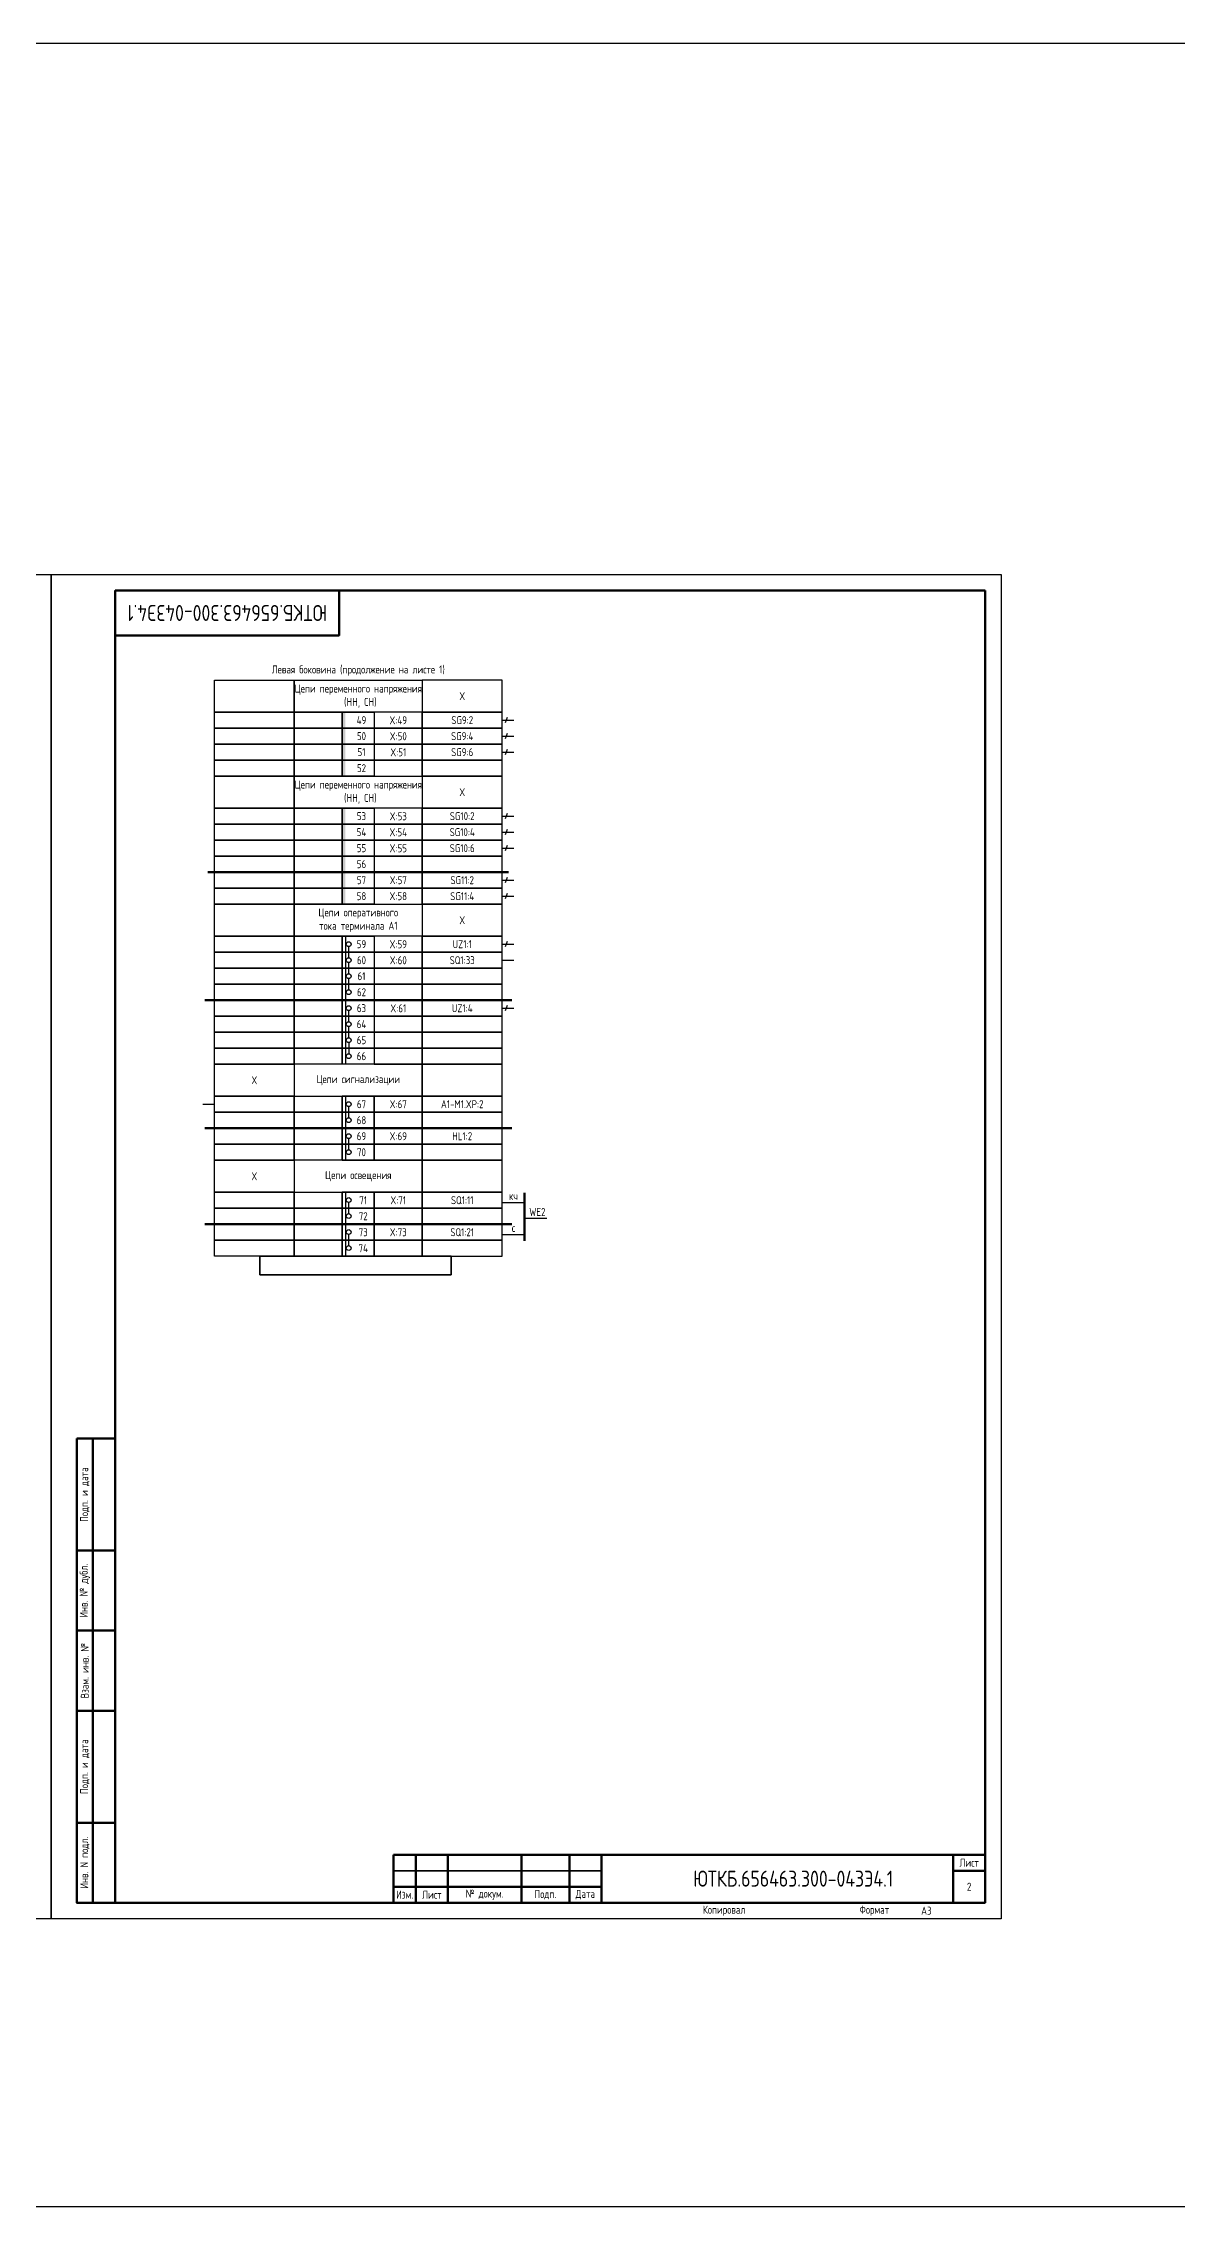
# Model space of a CAD drawing. Header units: millimetres. Extents: x -1117 to 4405, y -90 to 586.
# Drawn here: x 1554 to 1909, y -90 to 586 of the extents above; entities that cross this region are included whole.
import ezdxf

# ---------------------------------------------------------------- set-up
doc = ezdxf.new("R2010")
doc.units = ezdxf.units.MM
doc.styles.add('Gost_type_A', font='GOST_A.TTF')

# ---------------------------------------------------------------- blocks, each defined once
blk = doc.blocks.new('Штамп левый нижний')
at = {"lineweight": 50}
for points in [[(-12, 145), (-7, 145), (-7, 110), (-12, 110)], [(-7, 145), (0, 145), (0, 110), (-7, 110)], [(-12, 110), (-7, 110), (-7, 85), (-12, 85)], [(-7, 110), (0, 110), (0, 85), (-7, 85)], [(-12, 85), (-7, 85), (-7, 60), (-12, 60)], [(-7, 85), (0, 85), (0, 60), (-7, 60)], [(-12, 60), (-7, 60), (-7, 25), (-12, 25)], [(-7, 60), (0, 60), (0, 25), (-7, 25)], [(-12, 25), (-7, 25), (-7, 0), (-12, 0)], [(-7, 25), (0, 25), (0, 0), (-7, 0)]]:
    blk.add_lwpolyline(points, close=True, dxfattribs=at)
at = {"char_height": 2.5, "attachment_point": 5, "rotation": 90, "style": 'Gost_type_A'}
for s, insert, width in [('Подп. и дата', (-9.5, 127.5), 35), ('Инв. № дубл.', (-9.5, 97.5), 25), ('Взам. инв. №', (-9.5, 72.5), 25), ('Подп. и дата', (-9.5, 42.5), 35), ('Инв. N подл.', (-9.5, 12.5), 25)]:
    blk.add_mtext(s, dxfattribs=dict(at, insert=insert, width=width))
blk = doc.blocks.new('Штамп угловой верхний')
at = {"lineweight": 50}
blk.add_lwpolyline([(0, 0), (70, 0), (70, -14), (0, -14)], close=True, dxfattribs=at)
blk = doc.blocks.new('Штамп малый нижний')
at = {"lineweight": 50}
for points in [[(-185, 15), (-178, 15), (-178, 5), (-185, 5)], [(-178, 15), (-168, 15), (-168, 5), (-178, 5)], [(-168, 15), (-145, 15), (-145, 5), (-168, 5)], [(-145, 15), (-130, 15), (-130, 5), (-145, 5)], [(-130, 15), (-120, 15), (-120, 5), (-130, 5)], [(-120, 15), (-10, 15), (-10, 0), (-120, 0)], [(-10, 15), (0, 15), (0, 10), (-10, 10)], [(-10, 10), (0, 10), (0, 0), (-10, 0)], [(-185, 5), (-178, 5), (-178, 0), (-185, 0)], [(-178, 5), (-168, 5), (-168, 0), (-178, 0)], [(-168, 5), (-145, 5), (-145, 0), (-168, 0)], [(-145, 5), (-130, 5), (-130, 0), (-145, 0)], [(-130, 5), (-120, 5), (-120, 0), (-130, 0)]]:
    blk.add_lwpolyline(points, close=True, dxfattribs=at)
for points in [[(-185, 15), (-178, 15), (-178, 10), (-185, 10)], [(-178, 15), (-168, 15), (-168, 10), (-178, 10)], [(-168, 15), (-145, 15), (-145, 10), (-168, 10)], [(-145, 15), (-130, 15), (-130, 10), (-145, 10)], [(-130, 15), (-120, 15), (-120, 10), (-130, 10)], [(-185, 10), (-178, 10), (-178, 5), (-185, 5)], [(-178, 10), (-168, 10), (-168, 5), (-178, 5)], [(-168, 10), (-145, 10), (-145, 5), (-168, 5)], [(-145, 10), (-130, 10), (-130, 5), (-145, 5)], [(-130, 10), (-120, 10), (-120, 5), (-130, 5)]]:
    blk.add_lwpolyline(points, close=True)
at = {"char_height": 2.5, "style": 'Gost_type_A'}
for s, insert, width, attachment_point in [('Лист', (-5, 12.5), 10, 5), ('Изм.', (-181.5, 2.5), 7, 5), ('Лист', (-173, 2.5), 10, 5), ('№ докум.', (-156.5, 2.5), 23, 5), ('Подп.', (-137.5, 2.5), 15, 5), ('Дата', (-125, 2.5), 10, 5), ('Копировал', (-75, -2.53), 13.1202, 6), ('Формат', (-30, -2.53), 13.1202, 6)]:
    blk.add_mtext(s, dxfattribs=dict(at, insert=insert, width=width, attachment_point=attachment_point))

msp = doc.modelspace()

# ---------------------------------------------------------------- hatches: boundary and pattern name
h = msp.add_hatch(color=7)
h.dxf.hatch_style = 1
h.paths.add_polyline_path([(1649, 377), (1648, 377), (1648, 357), (1649, 357)])
h = msp.add_hatch(color=7)
h.dxf.hatch_style = 1
h.paths.add_polyline_path([(1649, 347), (1648, 347), (1648, 317), (1649, 317)])

# ---------------------------------------------------------------- linework, layer by layer
for p, q in [((1698, 374.5), (1701.62, 374.5)), ((1699.54, 375.31), (1698.96, 373.69)), ((1698, 369.5), (1701.62, 369.5)), ((1699.54, 370.31), (1698.96, 368.69)), ((1699.54, 365.31), (1698.96, 363.69)), ((1698, 364.5), (1701.62, 364.5)), ((1699.54, 345.31), (1698.96, 343.69)), ((1698, 344.5), (1701.62, 344.5)), ((1698, 339.5), (1701.62, 339.5)), ((1699.54, 340.31), (1698.96, 338.69)), ((1698, 334.5), (1701.62, 334.5)), ((1699.54, 335.31), (1698.96, 333.69)), ((1698, 324.5), (1701.62, 324.5)), ((1699.54, 325.31), (1698.96, 323.69)), ((1698, 319.5), (1701.62, 319.5)), ((1699.54, 320.31), (1698.96, 318.69)), ((1698, 304.5), (1701.62, 304.5)), ((1699.54, 305.31), (1698.96, 303.69)), ((1698, 299.5), (1701.62, 299.5)), ((1698, 284.5), (1701.62, 284.5)), ((1699.54, 285.31), (1698.96, 283.69)), ((1650, 273.75), (1650, 270.25)), ((1604.38, 254.5), (1608, 254.5)), ((1698, 223.83), (1705, 223.83)), ((1712, 218.83), (1705, 218.83)), ((1698, 213.83), (1705, 213.83))]:
    msp.add_line(p, q)
at = {"lineweight": 50}
for p, q in [((1606, 327), (1700, 327)), ((1605, 287), (1701, 287)), ((1605, 247), (1701, 247)), ((1605, 217), (1701, 217))]:
    msp.add_line(p, q, dxfattribs=at)
at = {"lineweight": -2}
for p, q in [((1650, 300.25), (1650, 303.75)), ((1650, 295.25), (1650, 298.75)), ((1650, 290.25), (1650, 293.75)), ((1650, 280.25), (1650, 283.75)), ((1650, 275.25), (1650, 278.75)), ((1650, 250.25), (1650, 253.75)), ((1650, 240.25), (1650, 243.75)), ((1650, 220.25), (1650, 223.75)), ((1650, 210.25), (1650, 213.75))]:
    msp.add_line(p, q, dxfattribs=at)
at = {"linetype": 'ByBlock', "lineweight": 60}
msp.add_line((1705, 211.83), (1705, 226.83), dxfattribs=at)
for points in [[(-1117.42, 586), (4404.54, 586), (4404.54, -90), (-1117.42, -90)], [(1557, 420), (1557, 0), (1260, 0), (1260, 420)], [(1854, 420), (1854, 0), (1557, 0), (1557, 420)], [(1608, 387), (1633, 387), (1633, 377), (1608, 377)], [(1633, 387), (1673, 387), (1673, 377), (1633, 377)], [(1698, 387), (1673, 387), (1673, 377), (1698, 377)], [(1608, 377), (1633, 377), (1633, 372), (1608, 372)], [(1608, 372), (1633, 372), (1633, 367), (1608, 367)], [(1633, 377), (1648, 377), (1648, 372), (1633, 372)], [(1633, 372), (1648, 372), (1648, 367), (1633, 367)], [(1648, 377), (1658, 377), (1658, 372), (1648, 372)], [(1648, 372), (1658, 372), (1658, 367), (1648, 367)], [(1673, 377), (1658, 377), (1658, 372), (1673, 372)], [(1673, 372), (1658, 372), (1658, 367), (1673, 367)], [(1698, 377), (1673, 377), (1673, 372), (1698, 372)], [(1698, 372), (1673, 372), (1673, 367), (1698, 367)], [(1608, 367), (1633, 367), (1633, 362), (1608, 362)], [(1633, 367), (1648, 367), (1648, 362), (1633, 362)], [(1648, 367), (1658, 367), (1658, 362), (1648, 362)], [(1673, 367), (1658, 367), (1658, 362), (1673, 362)], [(1698, 367), (1673, 367), (1673, 362), (1698, 362)], [(1608, 362), (1633, 362), (1633, 357), (1608, 357)], [(1633, 362), (1648, 362), (1648, 357), (1633, 357)], [(1648, 362), (1658, 362), (1658, 357), (1648, 357)], [(1673, 362), (1658, 362), (1658, 357), (1673, 357)], [(1698, 362), (1673, 362), (1673, 357), (1698, 357)], [(1608, 357), (1633, 357), (1633, 347), (1608, 347)], [(1633, 357), (1673, 357), (1673, 347), (1633, 347)], [(1698, 357), (1673, 357), (1673, 347), (1698, 347)], [(1608, 347), (1633, 347), (1633, 342), (1608, 342)], [(1633, 347), (1648, 347), (1648, 342), (1633, 342)], [(1648, 347), (1658, 347), (1658, 342), (1648, 342)], [(1673, 347), (1658, 347), (1658, 342), (1673, 342)], [(1698, 347), (1673, 347), (1673, 342), (1698, 342)], [(1608, 342), (1633, 342), (1633, 337), (1608, 337)], [(1633, 342), (1648, 342), (1648, 337), (1633, 337)], [(1648, 342), (1658, 342), (1658, 337), (1648, 337)], [(1673, 342), (1658, 342), (1658, 337), (1673, 337)], [(1698, 342), (1673, 342), (1673, 337), (1698, 337)], [(1608, 337), (1633, 337), (1633, 332), (1608, 332)], [(1608, 332), (1633, 332), (1633, 327), (1608, 327)], [(1633, 337), (1648, 337), (1648, 332), (1633, 332)], [(1633, 332), (1648, 332), (1648, 327), (1633, 327)], [(1648, 337), (1658, 337), (1658, 332), (1648, 332)], [(1648, 332), (1658, 332), (1658, 327), (1648, 327)], [(1673, 337), (1658, 337), (1658, 332), (1673, 332)], [(1673, 332), (1658, 332), (1658, 327), (1673, 327)], [(1698, 337), (1673, 337), (1673, 332), (1698, 332)], [(1698, 332), (1673, 332), (1673, 327), (1698, 327)], [(1608, 327), (1633, 327), (1633, 322), (1608, 322)], [(1633, 327), (1648, 327), (1648, 322), (1633, 322)], [(1648, 327), (1658, 327), (1658, 322), (1648, 322)], [(1673, 327), (1658, 327), (1658, 322), (1673, 322)], [(1698, 327), (1673, 327), (1673, 322), (1698, 322)], [(1608, 322), (1633, 322), (1633, 317), (1608, 317)], [(1633, 322), (1648, 322), (1648, 317), (1633, 317)], [(1648, 322), (1658, 322), (1658, 317), (1648, 317)], [(1673, 322), (1658, 322), (1658, 317), (1673, 317)], [(1698, 322), (1673, 322), (1673, 317), (1698, 317)], [(1608, 317), (1633, 317), (1633, 307), (1608, 307)], [(1633, 317), (1673, 317), (1673, 307), (1633, 307)], [(1698, 317), (1673, 317), (1673, 307), (1698, 307)], [(1608, 307), (1633, 307), (1633, 302), (1608, 302)], [(1633, 307), (1648, 307), (1648, 302), (1633, 302)], [(1648, 307), (1658, 307), (1658, 302), (1648, 302)], [(1648, 307), (1649, 307), (1649, 267), (1648, 267)], [(1673, 307), (1658, 307), (1658, 302), (1673, 302)], [(1698, 307), (1673, 307), (1673, 302), (1698, 302)], [(1608, 302), (1633, 302), (1633, 297), (1608, 297)], [(1633, 302), (1648, 302), (1648, 297), (1633, 297)], [(1648, 302), (1658, 302), (1658, 297), (1648, 297)], [(1673, 302), (1658, 302), (1658, 297), (1673, 297)], [(1698, 302), (1673, 302), (1673, 297), (1698, 297)], [(1608, 297), (1633, 297), (1633, 292), (1608, 292)], [(1608, 292), (1633, 292), (1633, 287), (1608, 287)], [(1633, 297), (1648, 297), (1648, 292), (1633, 292)], [(1633, 292), (1648, 292), (1648, 287), (1633, 287)], [(1648, 297), (1658, 297), (1658, 292), (1648, 292)], [(1648, 292), (1658, 292), (1658, 287), (1648, 287)], [(1673, 297), (1658, 297), (1658, 292), (1673, 292)], [(1673, 292), (1658, 292), (1658, 287), (1673, 287)], [(1698, 297), (1673, 297), (1673, 292), (1698, 292)], [(1698, 292), (1673, 292), (1673, 287), (1698, 287)], [(1608, 287), (1633, 287), (1633, 282), (1608, 282)], [(1633, 287), (1648, 287), (1648, 282), (1633, 282)], [(1648, 287), (1658, 287), (1658, 282), (1648, 282)], [(1673, 287), (1658, 287), (1658, 282), (1673, 282)], [(1698, 287), (1673, 287), (1673, 282), (1698, 282)], [(1608, 282), (1633, 282), (1633, 277), (1608, 277)], [(1633, 282), (1648, 282), (1648, 277), (1633, 277)], [(1648, 282), (1658, 282), (1658, 277), (1648, 277)], [(1673, 282), (1658, 282), (1658, 277), (1673, 277)], [(1698, 282), (1673, 282), (1673, 277), (1698, 277)], [(1608, 277), (1633, 277), (1633, 272), (1608, 272)], [(1608, 272), (1633, 272), (1633, 267), (1608, 267)], [(1633, 277), (1648, 277), (1648, 272), (1633, 272)], [(1633, 272), (1648, 272), (1648, 267), (1633, 267)], [(1648, 277), (1658, 277), (1658, 272), (1648, 272)], [(1648, 272), (1658, 272), (1658, 267), (1648, 267)], [(1673, 277), (1658, 277), (1658, 272), (1673, 272)], [(1673, 272), (1658, 272), (1658, 267), (1673, 267)], [(1698, 277), (1673, 277), (1673, 272), (1698, 272)], [(1698, 272), (1673, 272), (1673, 267), (1698, 267)], [(1608, 267), (1633, 267), (1633, 257), (1608, 257)], [(1673, 267), (1633, 267), (1633, 257), (1673, 257)], [(1698, 267), (1673, 267), (1673, 257), (1698, 257)], [(1608, 257), (1633, 257), (1633, 252), (1608, 252)], [(1633, 257), (1648, 257), (1648, 252), (1633, 252)], [(1658, 257), (1648, 257), (1648, 252), (1658, 252)], [(1648, 257), (1649, 257), (1649, 237), (1648, 237)], [(1673, 257), (1658, 257), (1658, 252), (1673, 252)], [(1698, 257), (1673, 257), (1673, 252), (1698, 252)], [(1608, 252), (1633, 252), (1633, 247), (1608, 247)], [(1608, 252), (1633, 252), (1633, 247), (1608, 247)], [(1633, 252), (1648, 252), (1648, 247), (1633, 247)], [(1633, 252), (1648, 252), (1648, 247), (1633, 247)], [(1658, 252), (1648, 252), (1648, 247), (1658, 247)], [(1658, 252), (1648, 252), (1648, 247), (1658, 247)], [(1673, 252), (1658, 252), (1658, 247), (1673, 247)], [(1673, 252), (1658, 252), (1658, 247), (1673, 247)], [(1698, 252), (1673, 252), (1673, 247), (1698, 247)], [(1698, 252), (1673, 252), (1673, 247), (1698, 247)], [(1608, 247), (1633, 247), (1633, 242), (1608, 242)], [(1608, 247), (1633, 247), (1633, 242), (1608, 242)], [(1633, 247), (1648, 247), (1648, 242), (1633, 242)], [(1633, 247), (1648, 247), (1648, 242), (1633, 242)], [(1658, 247), (1648, 247), (1648, 242), (1658, 242)], [(1658, 247), (1648, 247), (1648, 242), (1658, 242)], [(1673, 247), (1658, 247), (1658, 242), (1673, 242)], [(1673, 247), (1658, 247), (1658, 242), (1673, 242)], [(1698, 247), (1673, 247), (1673, 242), (1698, 242)], [(1698, 247), (1673, 247), (1673, 242), (1698, 242)], [(1608, 242), (1633, 242), (1633, 237), (1608, 237)], [(1608, 242), (1633, 242), (1633, 237), (1608, 237)], [(1608, 237), (1633, 237), (1633, 227), (1608, 227)], [(1633, 242), (1648, 242), (1648, 237), (1633, 237)], [(1633, 242), (1648, 242), (1648, 237), (1633, 237)], [(1673, 237), (1633, 237), (1633, 227), (1673, 227)], [(1658, 242), (1648, 242), (1648, 237), (1658, 237)], [(1658, 242), (1648, 242), (1648, 237), (1658, 237)], [(1673, 242), (1658, 242), (1658, 237), (1673, 237)], [(1673, 242), (1658, 242), (1658, 237), (1673, 237)], [(1698, 242), (1673, 242), (1673, 237), (1698, 237)], [(1698, 242), (1673, 242), (1673, 237), (1698, 237)], [(1698, 237), (1673, 237), (1673, 227), (1698, 227)], [(1608, 227), (1633, 227), (1633, 222), (1608, 222)], [(1633, 227), (1648, 227), (1648, 222), (1633, 222)], [(1658, 227), (1648, 227), (1648, 222), (1658, 222)], [(1648, 227), (1649, 227), (1649, 207), (1648, 207)], [(1673, 227), (1658, 227), (1658, 222), (1673, 222)], [(1698, 227), (1673, 227), (1673, 222), (1698, 222)], [(1608, 222), (1633, 222), (1633, 217), (1608, 217)], [(1608, 217), (1633, 217), (1633, 212), (1608, 212)], [(1633, 222), (1648, 222), (1648, 217), (1633, 217)], [(1633, 217), (1648, 217), (1648, 212), (1633, 212)], [(1658, 222), (1648, 222), (1648, 217), (1658, 217)], [(1658, 217), (1648, 217), (1648, 212), (1658, 212)], [(1673, 222), (1658, 222), (1658, 217), (1673, 217)], [(1673, 217), (1658, 217), (1658, 212), (1673, 212)], [(1698, 222), (1673, 222), (1673, 217), (1698, 217)], [(1698, 217), (1673, 217), (1673, 212), (1698, 212)], [(1608, 212), (1633, 212), (1633, 207), (1608, 207)], [(1633, 212), (1648, 212), (1648, 207), (1633, 207)], [(1658, 212), (1648, 212), (1648, 207), (1658, 207)], [(1673, 212), (1658, 212), (1658, 207), (1673, 207)], [(1698, 212), (1673, 212), (1673, 207), (1698, 207)], [(1622.22, 207.01), (1682.06, 207.01), (1682.06, 201.23), (1622.22, 201.23)], [(1622.22, 201.23), (1682.06, 201.23), (1682.06, 207), (1622.22, 207)]]:
    msp.add_lwpolyline(points, close=True)
at = {"lineweight": 50}
msp.add_lwpolyline([(1849, 415), (1849, 5), (1577, 5), (1577, 415)], close=True, dxfattribs=at)
at = {"lineweight": -2}
for centre in [(1650, 304.5), (1650, 299.5), (1650, 299.5), (1650, 294.5), (1650, 294.5), (1650, 289.5), (1650, 284.5), (1650, 284.5), (1650, 279.5), (1650, 279.5), (1650, 274.5), (1650, 269.5), (1650, 269.5), (1650, 254.5), (1650, 254.5), (1650, 249.5), (1650, 244.5), (1650, 244.5), (1650, 239.5), (1650, 239.5), (1650, 224.55), (1650, 219.55), (1650, 214.55), (1650, 209.55)]:
    msp.add_circle(centre, 0.75, dxfattribs=at)

# ---------------------------------------------------------------- block references
for name, p in [('Штамп угловой верхний', (1577, 415)), ('Штамп малый нижний', (1849, 5))]:
    msp.add_blockref(name, p)
at = {"color": 1}
msp.add_blockref('Штамп левый нижний', (1577, 5), dxfattribs=at)

# ---------------------------------------------------------------- texts
at = {"insert": (1612, 408), "char_height": 5, "width": 70, "attachment_point": 5, "rotation": 180, "style": 'Gost_type_A'}
msp.add_mtext('ЮТКБ.656463.300-043Э4.1', dxfattribs=at)
at = {"style": 'Gost_type_A'}
for s, insert, char_height, width, attachment_point in [('Левая боковина (продолжение на листе 1)', (1653, 390), 2.5, 90, 5), ('Цепи переменного напряжения  (НН, СН)', (1653, 382), 2.5, 40, 5), ('X', (1685.5, 382), 2.5, 25, 5), ('SG9:2', (1685.5, 374.5), 2.5, 25, 5), ('SG9:4', (1685.5, 369.5), 2.5, 25, 5), ('SG9:6', (1685.5, 364.5), 2.5, 25, 5), ('Цепи переменного напряжения  (НН, СН)', (1653, 352), 2.5, 40, 5), ('X', (1685.5, 352), 2.5, 25, 5), ('SG10:2', (1685.5, 344.5), 2.5, 25, 5), ('SG10:4', (1685.5, 339.5), 2.5, 25, 5), ('SG10:6', (1685.5, 334.5), 2.5, 25, 5), ('SG11:2', (1685.5, 324.5), 2.5, 25, 5), ('SG11:4', (1685.5, 319.5), 2.5, 25, 5), ('Цепи оперативного \\Pтока терминала А1', (1653, 312), 2.5, 40, 5), ('X', (1685.5, 312), 2.5, 25, 5), ('SQ1:33', (1685.5, 299.5), 2.5, 25, 5), ('UZ1:4', (1685.5, 284.5), 2.5, 25, 5), ('X', (1620.5, 262), 2.5, 25, 5), ('Цепи сигнализации', (1653, 262), 2.5, 40, 5), ('A1-М1.XР:2', (1685.5, 254.5), 2.5, 25, 5), ('HL1:2', (1685.5, 244.5), 2.5, 25, 5), ('X', (1620.5, 232), 2.5, 25, 5), ('Цепи освещения', (1653, 232), 2.5, 40, 5), ('SQ1:11', (1685.5, 224.5), 2.5, 25, 5), ('кч', (1701.5, 225.83), 2.5, 7, 5), ('с', (1701.5, 215.83), 2.5, 7, 5), ('WE2', (1709, 220.83), 2.5, 7, 5), ('SQ1:21', (1685.5, 214.5), 2.5, 25, 5), ('ЮТКБ.656463.300-043Э4.1', (1789, 12.5), 5, 120, 5), ('2', (1844, 10), 2.5, 10, 5), ('A3', (1829, 2.5), 2.5, 20, 4), ('A3', (1829, 2.5), 2.5, 20, 4)]:
    msp.add_mtext(s, dxfattribs=dict(at, insert=insert, char_height=char_height, width=width, attachment_point=attachment_point))
at = {"ltscale": 10, "char_height": 2.5, "attachment_point": 5, "style": 'Gost_type_A'}
for s, insert, width in [('49', (1654, 374.5), 8), ('X:49', (1665.5, 374.47), 15), ('50', (1654, 369.5), 8), ('51', (1654, 364.5), 8), ('X:50', (1665.5, 369.47), 15), ('X:51', (1665.5, 364.47), 15), ('52', (1654, 359.5), 8), ('53', (1654, 344.5), 8), ('X:53', (1665.5, 344.47), 15), ('54', (1654, 339.5), 8), ('X:54', (1665.5, 339.47), 15), ('55', (1654, 334.5), 8), ('X:55', (1665.5, 334.47), 15), ('56', (1654, 329.5), 8), ('57', (1654, 324.5), 8), ('X:57', (1665.5, 324.5), 15), ('58', (1654, 319.5), 8), ('X:58', (1665.5, 319.5), 15), ('59', (1654, 304.5), 8), ('X:59', (1665.5, 304.47), 15), ('60', (1654, 299.5), 8), ('X:60', (1665.5, 299.47), 15), ('62', (1654, 289.5), 8), ('61', (1654, 294.5), 8), ('63', (1654, 284.5), 8), ('X:61', (1665.5, 284.47), 15), ('64', (1654, 279.5), 8), ('65', (1654, 274.5), 8), ('66', (1654, 269.5), 8), ('68', (1654, 249.5), 8), ('67', (1654, 254.5), 8), ('X:67', (1665.5, 254.5), 15), ('69', (1654, 244.5), 8), ('X:69', (1665.5, 244.5), 15), ('70', (1654, 239.5), 8), ('71', (1654.54, 224.5), 6.9161), ('X:71', (1665.5, 224.5), 15), ('72', (1654.54, 219.5), 6.9161), ('74', (1654.54, 209.5), 6.9161), ('73', (1654.54, 214.5), 6.9161), ('X:73', (1665.5, 214.5), 15)]:
    msp.add_mtext(s, dxfattribs=dict(at, insert=insert, width=width))
at = {"color": 0, "insert": (1685.5, 304.5), "char_height": 2.5, "width": 25, "attachment_point": 5, "style": 'Gost_type_A'}
msp.add_mtext('UZ1:1', dxfattribs=at)

doc.saveas('drawing.dxf')
